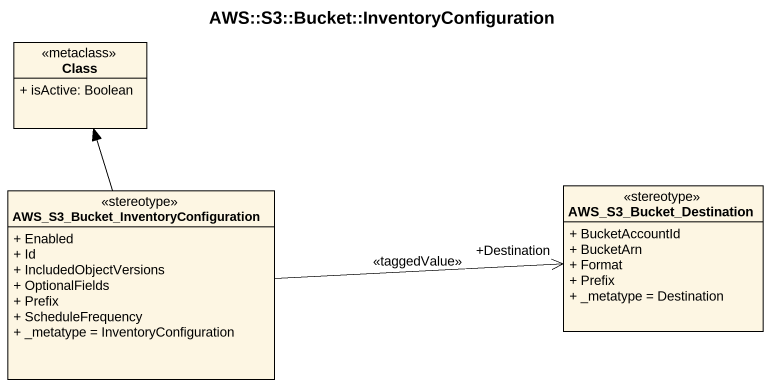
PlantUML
@startuml
title AWS::S3::Bucket::InventoryConfiguration
hide circle
hide empty members
skinparam classAttributeIconSize 0
class "Class" as Class_ <<metaclass>> {
  + isActive: Boolean
}
class "AWS_S3_Bucket_InventoryConfiguration" as AWS_S3_Bucket <<stereotype>> {
  + Enabled
  + Id
  + IncludedObjectVersions
  + OptionalFields
  + Prefix
  + ScheduleFrequency
  + _metatype = InventoryConfiguration
}
class AWS_S3_Bucket_Destination <<stereotype>> {
  + BucketAccountId
  + BucketArn
  + Format
  + Prefix
  + _metatype = Destination
}
AWS_S3_Bucket -up-> Class_
AWS_S3_Bucket -right-> "+Destination" AWS_S3_Bucket_Destination : <<taggedValue>>
@enduml
